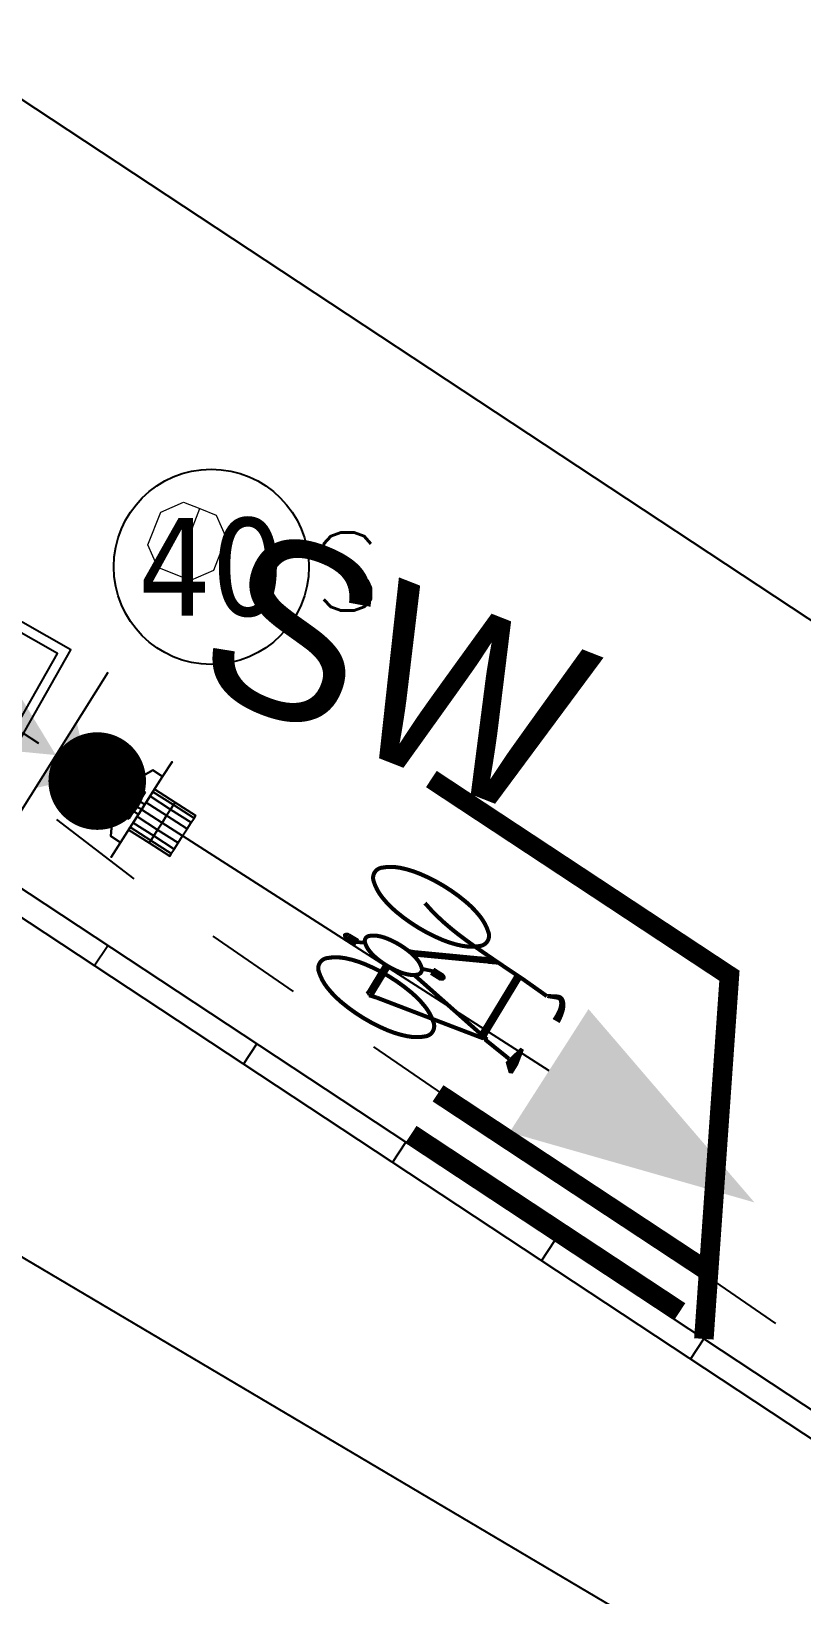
# Model space of a CAD drawing. Extents: x 421500 to 422711, y 436000 to 437000.
# Drawn here: x 422021.06 to 422025.01, y 436494.93 to 436502.94 of the extents above; entities that cross this region are included whole.
import ezdxf
from ezdxf.enums import TextEntityAlignment as Align

# ---------------------------------------------------------------- set-up
doc = ezdxf.new("R2010")
doc.units = 0
for name, pattern in [('1003C', [0.45, 0.3, -0.15]), ('1004', [6, 4, -2]), ('716709-ExBase$0$BLIP', [1, 0.5, -0.5]), ('XREF UTC_716709_AJB_1b$0$DASHDOT1', [2, 1, -0.5, 0, -0.5])]:
    doc.linetypes.add(name, pattern=pattern)
doc.layers.get('0').update_dxf_attribs({"color": 210})
doc.layers.add('716709-ExBase$0$LCCPoint Features', color=8, linetype='Continuous', lineweight=0)
for name, color, linetype in [('716709-ExBase$0$XC-LCCCarriageway', 251, 'Continuous'), ('716709-ExBase$0$XC-LCCVerges', 251, '716709-ExBase$0$BLIP'), ('Lines', 1, 'Continuous'), ('Pr-Edging', 7, 'Continuous'), ('Pr-Kerb', 2, 'Continuous'), ('Pr-KerbEdge', 8, 'Continuous'), ('Pr-Poles', 2, 'Continuous'), ('Pr-Tactiles', 4, 'Continuous'), ('XREF UTC_716709_AJB_1b$0$BASE', 7, 'Continuous'), ('XREF UTC_716709_AJB_1b$0$DATA', 7, 'Continuous'), ('XREF UTC_716709_AJB_1b$0$du-UTCBOX', 42, 'Continuous'), ('XREF UTC_716709_AJB_1b$0$du-UTCDUCT-F1', 42, 'XREF UTC_716709_AJB_1b$0$DASHDOT1'), ('XREF UTC_716709_AJB_1b$0$NUMBERS', 7, 'Continuous'), ('XREF UTC_716709_AJB_1b$0$Pole-Type', 4, 'Continuous'), ('XREF UTC_716709_AJB_1b$0$SETOUT', 4, 'Continuous'), ('XREF UTC_716709_AJB_1b$0$Signals', 7, 'Continuous'), ('XREF UTC_716709_AJB_1b$0$SIGSnumbers', 7, 'Continuous'), ('XREF UTC_716709_AJB_1b$0$VIEW', 7, 'Continuous')]:
    doc.layers.add(name, color=color, linetype=linetype)
doc.styles.add('716709-ExBase$0$Style-WORKING', font='WORKING.shx')
doc.styles.add('XREF UTC_716709_AJB_1b$0$KTS_TAHOMA', font='tahoma.ttf')
doc.styles.add('XREF UTC_716709_AJB_1b$0$Romans', font='romans.shx', dxfattribs={"width": 0.9})
doc.styles.add('XREF UTC_716709_AJB_1b$0$Standard', font='txt')

# ---------------------------------------------------------------- blocks, each defined once
blk = doc.blocks.new('1057S')
at = {"color": 0}
blk.add_line((-0.0634, 0.4198), (-0.0426, 0.3885), dxfattribs=at)
for points in [[(-0.2212, 1.0983, 0.0208, 0.0219, 0), (-0.2256, 1.1075, 0.0219, 0.0229, 0), (-0.2295, 1.1157, 0.0229, 0.0238, 0), (-0.233, 1.1229, 0.0238, 0.0245, 0), (-0.2361, 1.1292, 0.0245, 0.0252, 0), (-0.2388, 1.1348, 0.0252, 0.0258, 0), (-0.2411, 1.1398, 0.0258, 0.0263, 0), (-0.243, 1.1444, 0.0263, 0.0268, 0), (-0.2445, 1.1486, 0.0268, 0.0272, 0), (-0.2455, 1.1526, 0.0272, 0.0277, 0), (-0.2461, 1.1565, 0.0277, 0.0281, 0), (-0.2461, 1.1602, 0.0281, 0.0285, 0), (-0.2454, 1.164, 0.0285, 0.0289, 0), (-0.2439, 1.1677, 0.0289, 0.0294, 0), (-0.2416, 1.1714, 0.0294, 0.0299, 0), (-0.2384, 1.1753, 0.0299, 0.0305, 0), (-0.2342, 1.1793, 0.0305, 0.0313, 0), (-0.2288, 1.1835, 0.0313, 0.0321, 0), (-0.222, 1.1877, 0.0321, 0.0331, 0), (-0.2135, 1.1917, 0.0331, 0.0343, 0), (-0.203, 1.1954, 0.0343, 0.0357, 0), (-0.1902, 1.1986, 0.0357, 0.0374, 0), (-0.1749, 1.2011, 0.0374, 0.0394, 0), (-0.1566, 1.2028, 0.0394, 0.0417, 0), (-0.1352, 1.2034, 0.0417, 0.0417, 0)], [(0.0763, 1.1285, 0.0208, 0.0625, 0), (0.1717, 1.125, 0.0625, 0.0208, 0), (0.2147, 1.1434, 0.0208, 0.0208, 0)]]:
    blk.add_lwpolyline(points, format="xyseb", dxfattribs=at)
for points, const_width in [([(-0.2301, 0.951), (-0.2197, 1.0969)], 0.0208), ([(0.1345, 0.9406), (0.1553, 1.0969)], 0.0208), ([(-0.303, 0.3156), (-0.2888, 0.3622), (-0.2772, 0.4086), (-0.2678, 0.4547), (-0.2604, 0.5008), (-0.2545, 0.547), (-0.2499, 0.5936), (-0.2462, 0.6405), (-0.2431, 0.688), (-0.2403, 0.7359), (-0.2378, 0.7829), (-0.2356, 0.8273), (-0.2337, 0.8674), (-0.2322, 0.9015), (-0.2311, 0.9279), (-0.2304, 0.945), (-0.2301, 0.951)], 0.0208), ([(-0.2301, 0.9198), (0.1137, 0.9198)], 0.0417), ([(0.0407, 0.4614), (0.1241, 0.9198)], 0.0208), ([(0.1104, 0.9308), (0.1246, 0.9308)], 0.0208), ([(0.1241, 0.9198), (0.1241, 0.951)], 0.0125), ([(0.2387, 0.3572), (0.1343, 0.9312)], 0.0208), ([(0.1345, 0.9198), (0.1345, 0.951)], 0.0125), ([(-0.1989, 0.701), (-0.2301, 0.7635)], 0.0333), ([(-0.2237, 0.7663), (-0.2287, 0.7776)], 0.0125), ([(-0.2093, 0.7531), (-0.2301, 0.7948)], 0.00833), ([(-0.2268, 0.778), (-0.2281, 0.7818)], 0.00833), ([(-0.053, 0.3989), (-0.1989, 0.701)], 0.0329), ([(-0.053, 0.3989), (-0.1989, 0.701)], 0.0125), ([(-0.0239, 0.528), (-0.023, 0.5888)], 0.0417), ([(-0.0332, 0.5861), (-0.029, 0.5912), (-0.0248, 0.5947), (-0.0197, 0.5947), (-0.0168, 0.5917), (-0.0143, 0.5859)], 0.0125), ([(-0.0098, 0.4843), (-0.0292, 0.5398)], 0.0189), ([(-0.0634, 0.3989), (-0.053, 0.3677)], 0.0125), ([(0.072, 0.3156), (0.2387, 0.3156)], 0.0417), ([(0.2387, 0.3572), (0.2491, 0.3156)], 0.0208), ([(0.2491, 0.3156), (0.2387, 0.2947)], 0.0125), ([(0.0312, 0.1547), (0.0507, 0.1175)], 0.0189), ([(0.0507, 0.123), (0.0507, 0.065)], 0.0417), ([(0.0437, 0.0645), (0.0475, 0.0557), (0.053, 0.0547), (0.0577, 0.0609), (0.0627, 0.0713)], 0.0125)]:
    blk.add_lwpolyline(points, dxfattribs=dict(at, const_width=const_width))
at = {"color": 0, "const_width": 0.0208}
for points in [[(-0.303, 0.6906, 0.213749), (-0.3425, 0.6729, 0.093897), (-0.3915, 0.5914, 0.050566), (-0.4176, 0.4904, 0.037992), (-0.4282, 0.352, 0.037992), (-0.4176, 0.2137, 0.050566), (-0.3915, 0.1126, 0.093897), (-0.3425, 0.0312, 0.213749), (-0.303, 0.0135, 0.213749), (-0.2635, 0.0312, 0.093897), (-0.2146, 0.1126, 0.050566), (-0.1884, 0.2137, 0.037992), (-0.1779, 0.352, 0.037992), (-0.1884, 0.4904, 0.050566), (-0.2146, 0.5914, 0.093897), (-0.2635, 0.6729, 0.213749)], [(0.2387, 0.6906, 0.213749), (0.1992, 0.6729, 0.093897), (0.1502, 0.5914, 0.050566), (0.1241, 0.4904, 0.037992), (0.1136, 0.352, 0.037992), (0.1241, 0.2137, 0.050566), (0.1502, 0.1126, 0.093897), (0.1992, 0.0312, 0.213749), (0.2387, 0.0135, 0.213749), (0.2782, 0.0312, 0.093897), (0.3271, 0.1126, 0.050566), (0.3533, 0.2137, 0.037992), (0.3638, 0.352, 0.037992), (0.3533, 0.4904, 0.050566), (0.3271, 0.5914, 0.093897), (0.2782, 0.6729, 0.213749)], [(0.0095, 0.4823, 0.211848), (-0.0103, 0.4735, 0.094525), (-0.0347, 0.4334, 0.051213), (-0.0478, 0.3837, 0.038544), (-0.053, 0.3156, 0.038544), (-0.0478, 0.2475, 0.051213), (-0.0347, 0.1977, 0.094525), (-0.0103, 0.1577, 0.211848), (0.0095, 0.1489, 0.211848), (0.0293, 0.1577, 0.094525), (0.0537, 0.1977, 0.051213), (0.0667, 0.2475, 0.038544), (0.072, 0.3156, 0.038544), (0.0667, 0.3837, 0.051213), (0.0537, 0.4334, 0.094525), (0.0293, 0.4735, 0.211848)]]:
    blk.add_lwpolyline(points, format="xyb", close=True, dxfattribs=at)
at = {"color": 0}
for points in [[(-0.0383, 0.5868), (-0.0377, 0.5884), (-0.0371, 0.5898), (-0.0365, 0.5911), (-0.0358, 0.5922), (-0.0352, 0.5931), (-0.0346, 0.594), (-0.034, 0.5948), (-0.0334, 0.5955), (-0.0328, 0.5961), (-0.0322, 0.5967), (-0.0316, 0.5972), (-0.031, 0.5977), (-0.0305, 0.5981), (-0.0299, 0.5985), (-0.0293, 0.5989), (-0.0287, 0.5992), (-0.0281, 0.5995), (-0.0275, 0.5998), (-0.027, 0.6001), (-0.0264, 0.6004), (-0.0258, 0.6006), (-0.0252, 0.6007), (-0.0246, 0.6009), (-0.024, 0.601), (-0.0233, 0.601), (-0.0227, 0.601), (-0.0221, 0.601), (-0.0214, 0.6009), (-0.0208, 0.6008), (-0.0202, 0.6007), (-0.0196, 0.6005), (-0.0191, 0.6003), (-0.0186, 0.6001), (-0.0181, 0.5999), (-0.0176, 0.5996), (-0.0171, 0.5994), (-0.0167, 0.5991), (-0.0163, 0.5988), (-0.0159, 0.5984), (-0.0155, 0.5981), (-0.0152, 0.5978), (-0.0148, 0.5974), (-0.0144, 0.5971), (-0.0141, 0.5967), (-0.0137, 0.5963), (-0.0134, 0.5958), (-0.013, 0.5953), (-0.0126, 0.5947), (-0.0122, 0.5941), (-0.0118, 0.5934), (-0.0114, 0.5927), (-0.011, 0.5919), (-0.0105, 0.5911), (-0.0101, 0.5902), (-0.0096, 0.5893), (-0.0091, 0.5884)], [(0.0355, 0.065), (0.036, 0.0622), (0.0367, 0.0597), (0.0374, 0.0577), (0.0382, 0.0559), (0.0391, 0.0543), (0.04, 0.053), (0.0409, 0.0518), (0.0418, 0.0507), (0.0427, 0.0498), (0.0436, 0.0488), (0.0444, 0.048), (0.0453, 0.0472), (0.046, 0.0466), (0.0468, 0.0459), (0.0475, 0.0454), (0.0482, 0.045), (0.0488, 0.0446), (0.0494, 0.0443), (0.05, 0.0441), (0.0506, 0.044), (0.0511, 0.044), (0.0517, 0.044), (0.0523, 0.0442), (0.0529, 0.0444), (0.0535, 0.0446), (0.0541, 0.045), (0.0548, 0.0454), (0.0555, 0.046), (0.0563, 0.0467), (0.0571, 0.0474), (0.058, 0.0483), (0.0589, 0.0494), (0.0598, 0.0506), (0.0608, 0.052), (0.0619, 0.0535), (0.0631, 0.0553), (0.0643, 0.0573), (0.0656, 0.0596), (0.0669, 0.0621), (0.0684, 0.065)]]:
    blk.add_lwpolyline(points, dxfattribs=at)
for points in [[(-0.0387, 0.5873), (-0.0364, 0.5913), (-0.0334, 0.5962), (-0.0287, 0.5994)], [(-0.0334, 0.5962), (-0.0287, 0.5994), (-0.0241, 0.601), (-0.0184, 0.6006)], [(-0.0241, 0.601), (-0.0184, 0.6006), (-0.0148, 0.5982), (-0.0124, 0.5953)], [(-0.0148, 0.5982), (-0.0124, 0.5953), (-0.0101, 0.5909), (-0.0087, 0.5884)], [(0.0355, 0.0644), (0.0377, 0.0559), (0.0416, 0.0494), (0.0486, 0.0441)], [(0.0416, 0.0494), (0.0486, 0.0441), (0.0526, 0.0441), (0.0578, 0.0478)], [(0.0526, 0.0441), (0.0578, 0.0478), (0.0622, 0.0527), (0.0635, 0.0569)], [(0.0622, 0.0527), (0.0635, 0.0569), (0.0666, 0.0618), (0.0675, 0.065)]]:
    blk.add_solid(points, dxfattribs=at)
blk = doc.blocks.new('pole')
blk.add_circle((0, 0), 0.05)
blk = doc.blocks.new('XREF UTC_716709_AJB_1b$0$pole')
at = {"const_width": 0.25}
blk.add_lwpolyline([(-0.125, 0, 1), (0.125, 0, 1)], format="xyb", close=True, dxfattribs=at)
at = {"layer": 'XREF UTC_716709_AJB_1b$0$SETOUT', "const_width": 0.125}
blk.add_lwpolyline([(-0.0625, 0, 1), (0.0625, 0, 1)], format="xyb", close=True, dxfattribs=at)
at = {"layer": 'XREF UTC_716709_AJB_1b$0$VIEW'}
blk.add_lwpolyline([(-0.025, 0.0433), (-0.05, 0), (-0.025, -0.0433), (0.025, -0.0433), (0.05, 0), (0.025, 0.0433)], close=True, dxfattribs=at)
at = {"layer": 'XREF UTC_716709_AJB_1b$0$DATA', "style": 'XREF UTC_716709_AJB_1b$0$Standard', "flags": 9}
for tag, p in [('HEIGHT', (0.5, 1)), ('TYPE', (0.5, 0.75)), ('NUM', (0.5, 0.5)), ('SITE', (0.5, 0.25)), ('IDENT', (0.5, 0))]:
    blk.add_attdef(tag, p, '', height=0.2, dxfattribs=at)
blk = doc.blocks.new('XREF UTC_716709_AJB_1b$0$HD001P')
at = {"linetype": 'Continuous'}
blk.add_line((0, 2.75), (0, 0), dxfattribs=at)
blk.add_solid([(0.375, 2.75), (-0.375, 2.75), (0, 4)], dxfattribs=at)
at = {"layer": 'XREF UTC_716709_AJB_1b$0$VIEW', "color": 1, "linetype": 'Continuous', "extrusion": (0, 1, 0), "const_width": 0.1}
blk.add_lwpolyline([(0.05, 2.94, 1), (-0.05, 2.94, 1)], format="xyb", close=True, dxfattribs=at)
at = {"layer": 'XREF UTC_716709_AJB_1b$0$VIEW', "color": 2, "linetype": 'Continuous', "extrusion": (0, 1, 0), "const_width": 0.1}
blk.add_lwpolyline([(0.05, 2.62, 1), (-0.05, 2.62, 1)], format="xyb", close=True, dxfattribs=at)
at = {"layer": 'XREF UTC_716709_AJB_1b$0$VIEW', "color": 3, "linetype": 'Continuous', "extrusion": (0, 1, 0), "const_width": 0.1}
blk.add_lwpolyline([(0.05, 2.3, 1), (-0.05, 2.3, 1)], format="xyb", close=True, dxfattribs=at)
at = {"layer": 'XREF UTC_716709_AJB_1b$0$VIEW', "color": 7, "linetype": 'Continuous'}
for points in [[(-0.2, 0.27, 2.1), (-0.29, 0.27, 2.1), (-0.29, 0.27, 3.2), (-0.2, 0.27, 3.2)], [(0.29, 0.27, 2.1), (0.2, 0.27, 2.1), (0.2, 0.27, 3.2), (0.29, 0.27, 3.2)]]:
    blk.add_3dface(points, dxfattribs=at)
at = {"layer": 'XREF UTC_716709_AJB_1b$0$VIEW', "linetype": 'Continuous'}
for points in [[(0.2, 0.27, 2.1), (-0.2, 0.27, 2.1), (-0.2, 0.27, 3.2), (0.2, 0.27, 3.2)], [(-0.2, 0.21, 2.1), (-0.2, 0.27, 2.1), (-0.2, 0.27, 3.2), (-0.2, 0.21, 3.2)], [(-0.03, 0.12, 2.1), (-0.03, 0.27, 2.1), (-0.2, 0.27, 2.1), (-0.2, 0.21, 2.1)], [(-0.03, 0.12, 3.2), (-0.03, 0.27, 3.2), (-0.2, 0.27, 3.2), (-0.2, 0.21, 3.2)], [(0.03, 0.27, 2.1), (0.03, 0.12, 2.1), (-0.03, 0.12, 2.1), (-0.03, 0.27, 2.1)], [(0.03, 0.27, 3.2), (0.03, 0.12, 3.2), (-0.03, 0.12, 3.2), (-0.03, 0.27, 3.2)], [(0.2, 0.21, 2.1), (0.2, 0.27, 2.1), (0.03, 0.27, 2.1), (0.03, 0.12, 2.1)], [(0.2, 0.21, 3.2), (0.2, 0.27, 3.2), (0.03, 0.27, 3.2), (0.03, 0.12, 3.2)], [(0.2, 0.21, 2.1), (0.2, 0.27, 2.1), (0.2, 0.27, 3.2), (0.2, 0.21, 3.2)], [(-0.2, 0.21, 2.1), (-0.03, 0.12, 2.1), (-0.03, 0.12, 3.2), (-0.2, 0.21, 3.2)], [(0.03, 0.12, 2.1), (0.2, 0.21, 2.1), (0.2, 0.21, 3.2), (0.03, 0.12, 3.2)], [(-0.03, 0.12, 2.1), (0.03, 0.12, 2.1), (0.03, 0.12, 3.2), (-0.03, 0.12, 3.2)]]:
    blk.add_3dface(points, dxfattribs=at)
at = {"layer": 'XREF UTC_716709_AJB_1b$0$DATA', "style": 'XREF UTC_716709_AJB_1b$0$Standard', "flags": 9}
for tag, p in [('SUPPORT', (0.75, 1.5)), ('BRACKETS', (0.75, 1.25)), ('HEIGHT', (0.75, 1)), ('CABLE', (0.75, 0.75)), ('PHASE', (0.75, 0.5)), ('TYPE', (0.75, 0.25)), ('NUM', (0.75, 0)), ('SITE', (0.75, -0.25)), ('IDENT', (0.75, -0.5))]:
    blk.add_attdef(tag, p, '', height=0.2, dxfattribs=at)
at = {"layer": 'XREF UTC_716709_AJB_1b$0$VIEW', "linetype": 'Continuous'}
mesh = blk.add_polymesh((13, 3), dxfattribs=at)
for k, corner in enumerate([(0.1083, 0.27, 2.8775), (0.1083, 0.395, 2.8775), (0.1083, 0.52, 2.8775), (0.1231, 0.27, 2.9183), (0.1231, 0.395, 2.9183), (0.1231, 0.52, 2.9183), (0.1231, 0.27, 2.9617), (0.1231, 0.395, 2.9617), (0.1231, 0.52, 2.9617), (0.1083, 0.27, 3.0025), (0.1083, 0.395, 3.0025), (0.1083, 0.52, 3.0025), (0.0803, 0.27, 3.0358), (0.0803, 0.395, 3.0358), (0.0803, 0.52, 3.0358), (0.0428, 0.27, 3.0575), (0.0428, 0.395, 3.0575), (0.0428, 0.52, 3.0575), (0, 0.27, 3.065), (0, 0.395, 3.065), (0, 0.52, 3.065), (-0.0428, 0.27, 3.0575), (-0.0428, 0.395, 3.0575), (-0.0428, 0.52, 3.0575), (-0.0803, 0.27, 3.0358), (-0.0803, 0.395, 3.0358), (-0.0803, 0.52, 3.0358), (-0.1083, 0.27, 3.0025), (-0.1083, 0.395, 3.0025), (-0.1083, 0.52, 3.0025), (-0.1231, 0.27, 2.9617), (-0.1231, 0.395, 2.9617), (-0.1231, 0.52, 2.9617), (-0.1231, 0.27, 2.9183), (-0.1231, 0.395, 2.9183), (-0.1231, 0.52, 2.9183), (-0.1083, 0.27, 2.8775), (-0.1083, 0.395, 2.8775), (-0.1083, 0.52, 2.8775)]):
    mesh.set_mesh_vertex(divmod(k, 3), corner)
mesh = blk.add_polymesh((13, 3), dxfattribs=at)
for k, corner in enumerate([(0.1083, 0.27, 2.5575), (0.1083, 0.395, 2.5575), (0.1083, 0.52, 2.5575), (0.1231, 0.27, 2.5983), (0.1231, 0.395, 2.5983), (0.1231, 0.52, 2.5983), (0.1231, 0.27, 2.6417), (0.1231, 0.395, 2.6417), (0.1231, 0.52, 2.6417), (0.1083, 0.27, 2.6825), (0.1083, 0.395, 2.6825), (0.1083, 0.52, 2.6825), (0.0803, 0.27, 2.7158), (0.0803, 0.395, 2.7158), (0.0803, 0.52, 2.7158), (0.0428, 0.27, 2.7375), (0.0428, 0.395, 2.7375), (0.0428, 0.52, 2.7375), (0, 0.27, 2.745), (0, 0.395, 2.745), (0, 0.52, 2.745), (-0.0428, 0.27, 2.7375), (-0.0428, 0.395, 2.7375), (-0.0428, 0.52, 2.7375), (-0.0803, 0.27, 2.7158), (-0.0803, 0.395, 2.7158), (-0.0803, 0.52, 2.7158), (-0.1083, 0.27, 2.6825), (-0.1083, 0.395, 2.6825), (-0.1083, 0.52, 2.6825), (-0.1231, 0.27, 2.6417), (-0.1231, 0.395, 2.6417), (-0.1231, 0.52, 2.6417), (-0.1231, 0.27, 2.5983), (-0.1231, 0.395, 2.5983), (-0.1231, 0.52, 2.5983), (-0.1083, 0.27, 2.5575), (-0.1083, 0.395, 2.5575), (-0.1083, 0.52, 2.5575)]):
    mesh.set_mesh_vertex(divmod(k, 3), corner)
mesh = blk.add_polymesh((13, 3), dxfattribs=at)
for k, corner in enumerate([(0.1083, 0.27, 2.2375), (0.1083, 0.395, 2.2375), (0.1083, 0.52, 2.2375), (0.1231, 0.27, 2.2783), (0.1231, 0.395, 2.2783), (0.1231, 0.52, 2.2783), (0.1231, 0.27, 2.3217), (0.1231, 0.395, 2.3217), (0.1231, 0.52, 2.3217), (0.1083, 0.27, 2.3625), (0.1083, 0.395, 2.3625), (0.1083, 0.52, 2.3625), (0.0803, 0.27, 2.3958), (0.0803, 0.395, 2.3958), (0.0803, 0.52, 2.3958), (0.0428, 0.27, 2.4175), (0.0428, 0.395, 2.4175), (0.0428, 0.52, 2.4175), (0, 0.27, 2.425), (0, 0.395, 2.425), (0, 0.52, 2.425), (-0.0428, 0.27, 2.4175), (-0.0428, 0.395, 2.4175), (-0.0428, 0.52, 2.4175), (-0.0803, 0.27, 2.3958), (-0.0803, 0.395, 2.3958), (-0.0803, 0.52, 2.3958), (-0.1083, 0.27, 2.3625), (-0.1083, 0.395, 2.3625), (-0.1083, 0.52, 2.3625), (-0.1231, 0.27, 2.3217), (-0.1231, 0.395, 2.3217), (-0.1231, 0.52, 2.3217), (-0.1231, 0.27, 2.2783), (-0.1231, 0.395, 2.2783), (-0.1231, 0.52, 2.2783), (-0.1083, 0.27, 2.2375), (-0.1083, 0.395, 2.2375), (-0.1083, 0.52, 2.2375)]):
    mesh.set_mesh_vertex(divmod(k, 3), corner)
blk = doc.blocks.new('XREF UTC_716709_AJB_1b$0$HD080A')
blk.add_line((0.5, 0.25), (-0.5, 0.25))
blk.add_solid([(0, 0.25), (0.25, 0.75), (-0.25, 0.75)])
at = {"layer": 'XREF UTC_716709_AJB_1b$0$VIEW'}
blk.add_solid([(0, 0.05, 1), (0.2, 0.25, 1), (-0.2, 0.25, 1)], dxfattribs=at)
at = {"layer": 'XREF UTC_716709_AJB_1b$0$BASE', "style": 'XREF UTC_716709_AJB_1b$0$Standard', "flags": 3}
blk.add_attdef('SIG', (0, 0), '', height=0.2, rotation=270, dxfattribs=at)
at = {"layer": 'XREF UTC_716709_AJB_1b$0$DATA', "style": 'XREF UTC_716709_AJB_1b$0$Standard', "flags": 9}
for tag, p in [('SUPPORT', (1, 1.25)), ('FEATURES', (1, 1)), ('HEIGHT', (1, 0.75)), ('CABLE', (1, 0.5)), ('PHASE', (1, 0.25)), ('TYPE', (1, 0)), ('NUM', (1, -0.25)), ('SITE', (1, -0.5)), ('IDENT', (1, -0.75))]:
    blk.add_attdef(tag, p, '', height=0.2, dxfattribs=at)
blk = doc.blocks.new('XREF UTC_716709_AJB_1b$0$TPRS')
for p, q in [((0.1, 0.08), (-0.24, 0.08)), ((-0.24, -0.08), (-0.24, 0.08)), ((0.1, -0.08), (0.1, 0.08)), ((-0.07, -0.08), (-0.24, -0.08)), ((0.1, -0.08), (-0.07, -0.08))]:
    blk.add_line(p, q)
blk.add_circle((0, 0), 0.05)
blk = doc.blocks.new('XREF UTC_716709_AJB_1b$0$poleno')
at = {"layer": 'XREF UTC_716709_AJB_1b$0$NUMBERS'}
blk.add_circle((0, 0), 1, dxfattribs=at)
at = {"layer": 'XREF UTC_716709_AJB_1b$0$NUMBERS', "style": 'XREF UTC_716709_AJB_1b$0$KTS_TAHOMA'}
blk.add_attdef('NUMBER', text='', height=1, dxfattribs=at).set_placement((0, 0), align=Align.MIDDLE)
blk = doc.blocks.new('716709-ExBase$0$MSL1')
at = {"color": 0, "linetype": 'ByBlock', "lineweight": -2, "flags": 128}
blk.add_lwpolyline([(0, 0), (0, 1), (0.5, 1), (1, 0.5), (1, -0.5), (0.5, -1), (-0.5, -1), (-1, -0.5), (-1, 0.5), (-0.5, 1), (0, 1)], dxfattribs=at)

msp = doc.modelspace()

# ---------------------------------------------------------------- linework, layer by layer
at = {"layer": '716709-ExBase$0$XC-LCCCarriageway', "flags": 128}
for points in [[(422039.622, 436486.1173), (422038.6378, 436486.5892), (422032.5396, 436489.9201), (422031.6756, 436490.5514), (422024.9432, 436494.3296), (422017.5932, 436498.6792), (422008.653, 436504.4445), (422006.2813, 436506.5882), (422004.3771, 436509.156), (422003.0146, 436512.048), (422002.2876, 436515.4505), (422002.3057, 436518.9258), (422002.835, 436522.355), (422003.7765, 436525.4535), (422005.1364, 436528.3907), (422006.7154, 436531.2126)], [(422065.5015, 436473.8323), (422063.6555, 436472.6933), (422054.6905, 436477.6547), (422047.8893, 436481.4248), (422047.1218, 436481.878), (422039.622, 436486.1173), (422038.6378, 436486.5892), (422032.5396, 436489.9201), (422031.6756, 436490.5514), (422024.9432, 436494.3296), (422017.5932, 436498.6792), (422008.653, 436504.4445), (422006.2813, 436506.5882), (422004.3771, 436509.156), (422003.0146, 436512.048), (422002.2876, 436515.4505), (422002.3057, 436518.9258), (422002.835, 436522.355), (422003.7765, 436525.4535), (422005.1364, 436528.3907), (422006.7154, 436531.2126)], [(422039.622, 436486.1173), (422038.6378, 436486.5892), (422032.5396, 436489.9201), (422031.6756, 436490.5514), (422024.9432, 436494.3296), (422017.5932, 436498.6792), (422008.653, 436504.4445), (422006.2813, 436506.5882), (422004.3771, 436509.156), (422003.0146, 436512.048), (422002.2876, 436515.4505), (422002.3057, 436518.9258), (422002.835, 436522.355), (422003.7765, 436525.4535), (422005.1364, 436528.3907), (422006.7154, 436531.2126)]]:
    msp.add_lwpolyline(points, dxfattribs=at)
at = {"layer": '716709-ExBase$0$XC-LCCVerges', "flags": 128}
for points in [[(422042.536, 436488.9753), (422041.4299, 436487.1963), (422032.6103, 436491.8084), (422025.2079, 436496.0891), (422021.775, 436498.4505), (422018.472, 436500.9903), (422015.9997, 436502.9311), (422013.602, 436504.9723), (422011.5341, 436507.3489), (422010.3046, 436509.2785), (422009.2899, 436511.3316), (422008.616, 436513.5219), (422008.4031, 436516.0843), (422008.6528, 436518.641), (422009.1539, 436521.1562), (422010.3275, 436524.8893), (422011.9913, 436528.4311), (422014.017, 436531.7577), (422016.4155, 436534.8264), (422021.4992, 436539.6674), (422032.0665, 436547.4618), (422038.3158, 436551.8897), (422045.1688, 436556.9276), (422052.211, 436562.3208), (422061.1239, 436569.199), (422061.965, 436569.1653), (422064.1192, 436566.7163), (422065.4463, 436565.0252), (422067.1132, 436562.9012)], [(422042.536, 436488.9753), (422041.4299, 436487.1963), (422032.6103, 436491.8084), (422025.2079, 436496.0891), (422021.775, 436498.4505), (422018.472, 436500.9903), (422015.9997, 436502.9311), (422013.602, 436504.9723), (422011.5341, 436507.3489), (422010.3046, 436509.2785), (422009.2899, 436511.3316), (422008.616, 436513.5219), (422008.4031, 436516.0843), (422008.6528, 436518.641), (422009.1539, 436521.1562), (422010.3275, 436524.8893), (422011.9913, 436528.4311), (422014.017, 436531.7577), (422016.4155, 436534.8264), (422021.4992, 436539.6674), (422032.0665, 436547.4618), (422038.3158, 436551.8897), (422045.1688, 436556.9276), (422052.211, 436562.3208), (422061.1239, 436569.199), (422061.965, 436569.1653), (422062.1128, 436568.9973)]]:
    msp.add_lwpolyline(points, dxfattribs=at)
at = {"layer": 'Lines', "linetype": '1004', "flags": 128}
msp.add_lwpolyline([(422024.508, 436496.237, 0.1, 0.1, 0), (422024.639, 436498.0973, 0.1, 0.1, 0), (422023.1114, 436499.105, 0, 0, 0)], format="xyseb", dxfattribs=at)
at = {"layer": 'Lines', "linetype": '1003C', "const_width": 0.1, "flags": 128}
for points in [[(422024.5229, 436496.5866), (422023.1456, 436497.4951)], [(422024.3853, 436496.3779), (422023.008, 436497.2864)]]:
    msp.add_lwpolyline(points, dxfattribs=at)
at = {"layer": 'Pr-Edging', "flags": 128}
msp.add_lwpolyline([(422015.0309, 436533.7551), (422015.3556, 436533.4329), (422014.711, 436532.7834), (422014.3863, 436533.1057, 0.004735), (422012.9905, 436531.6601, 0.404434), (422013.2256, 436508.7209), (422013.7318, 436508.2081, 0.052241), (422018.8049, 436504.0422), (422028.4911, 436497.6527), (422041.4299, 436487.1963)], format="xyb", dxfattribs=at)
at = {"layer": 'Pr-Kerb', "flags": 128}
msp.add_lwpolyline([(422039.622, 436486.1173), (422016.8777, 436501.1206, -0.052241), (422011.2409, 436505.7494), (422010.7347, 436506.2622, -0.404434), (422010.4497, 436534.0673, -0.049838), (422026.9382, 436548.3202), (422053.019, 436566.6734, 0.005602), (422055.0958, 436568.17), (422082.5713, 436588.44, 0.01839), (422089.1438, 436593.6728, 0.008127), (422104.0695, 436606.9074, 0.021753), (422111.0971, 436613.9318), (422145.3144, 436651.2463), (422166.4845, 436675.2427)], format="xyb", dxfattribs=at)
at = {"layer": 'Pr-KerbEdge'}
for p, q in [((422021.384, 436498.148), (422021.4528, 436498.2524)), ((422022.1478, 436497.6442), (422022.2166, 436497.7485)), ((422022.9116, 436497.1403), (422022.9804, 436497.2447)), ((422023.6754, 436496.6365), (422023.7442, 436496.7409)), ((422024.4392, 436496.1327), (422024.508, 436496.237))]:
    msp.add_line(p, q, dxfattribs=at)
at = {"layer": 'Pr-KerbEdge', "flags": 128}
msp.add_lwpolyline([(422039.6909, 436486.2216), (422016.9465, 436501.225, -0.052241), (422011.3298, 436505.8372), (422010.8236, 436506.35, -0.404434), (422010.5405, 436533.9813, -0.049838), (422027.0101, 436548.2179), (422053.0909, 436566.5712, 0.005602), (422055.17, 436568.0694), (422082.6455, 436588.3394, 0.01839), (422089.2252, 436593.5779, 0.008127), (422104.1539, 436606.8152, 0.021753), (422111.1892, 436613.8473), (422145.4073, 436651.1627), (422166.5782, 436675.16)], format="xyb", dxfattribs=at)
msp.add_lwpolyline([(422020.6907, 436498.7591), (422021.2634, 436499.7662), (422019.6986, 436500.6559), (422020.8567, 436502.6927)], dxfattribs=at)
at = {"layer": 'Pr-KerbEdge'}
msp.add_arc((422086.9238, 436454.9562), 118.125, 133.732121, 133.732121, dxfattribs=at)
at = {"layer": 'Pr-Tactiles', "flags": 128}
msp.add_lwpolyline([(422020.6472, 436498.7838), (422021.1952, 436499.7475), (422019.6304, 436500.6372), (422020.8133, 436502.7174)], dxfattribs=at)
at = {"layer": 'XREF UTC_716709_AJB_1b$0$du-UTCDUCT-F1', "flags": 128}
msp.add_lwpolyline([(422018.0023, 436501.3163), (422021.3139, 436499.1469)], dxfattribs=at)

# ---------------------------------------------------------------- block references
at = {"layer": '716709-ExBase$0$LCCPoint Features', "xscale": 0.18, "yscale": 0.18, "zscale": 0.18, "rotation": 338.5807557840462}
msp.add_blockref('716709-ExBase$0$MSL1', (422021.8594, 436500.3224), dxfattribs=at)
msp.add_blockref('716709-ExBase$0$MSL1', (422021.8594, 436500.3224), dxfattribs=at)
at = {"layer": 'Lines', "rotation": 238.7550622609107}
msp.add_blockref('1057S', (422022.6517, 436498.3739), dxfattribs=at)
at = {"layer": 'Pr-Poles'}
msp.add_blockref('pole', (422021.399, 436499.0944), dxfattribs=at)
at = {"layer": 'XREF UTC_716709_AJB_1b$0$du-UTCBOX', "color": 28, "rotation": 148.4480953170285}
msp.add_blockref('XREF UTC_716709_AJB_1b$0$TPRS', (422021.399, 436499.0944), dxfattribs=at)
at = {"layer": 'XREF UTC_716709_AJB_1b$0$Signals'}
for name, rotation in [('XREF UTC_716709_AJB_1b$0$HD080A', 57.85196534326693), ('XREF UTC_716709_AJB_1b$0$HD001P', 237.3478826339717)]:
    msp.add_blockref(name, (422021.399, 436499.0944), dxfattribs=dict(at, rotation=rotation))
msp.add_blockref('XREF UTC_716709_AJB_1b$0$pole', (422021.399, 436499.0944), dxfattribs=at)
at = {"layer": 'XREF UTC_716709_AJB_1b$0$SIGSnumbers', "xscale": 0.5, "yscale": 0.5, "zscale": 0.6}
msp.add_blockref('XREF UTC_716709_AJB_1b$0$poleno', (422021.9836, 436500.1921), dxfattribs=at).add_auto_attribs({'NUMBER': '40'})

# ---------------------------------------------------------------- texts
at = {"layer": '716709-ExBase$0$LCCPoint Features', "style": '716709-ExBase$0$Style-WORKING'}
msp.add_text('SW', height=0.9, rotation=338.58076, dxfattribs=at).set_placement((422022.1929, 436500.4333), align=Align.TOP_LEFT)
msp.add_text('SW', height=0.9, rotation=338.58076, dxfattribs=at).set_placement((422022.1929, 436500.4333), align=Align.TOP_LEFT)
at = {"layer": 'XREF UTC_716709_AJB_1b$0$Pole-Type', "style": 'XREF UTC_716709_AJB_1b$0$Romans'}
msp.add_text('S', height=0.4, dxfattribs=at).set_placement((422022.5097, 436499.9675))

doc.saveas('drawing.dxf')
